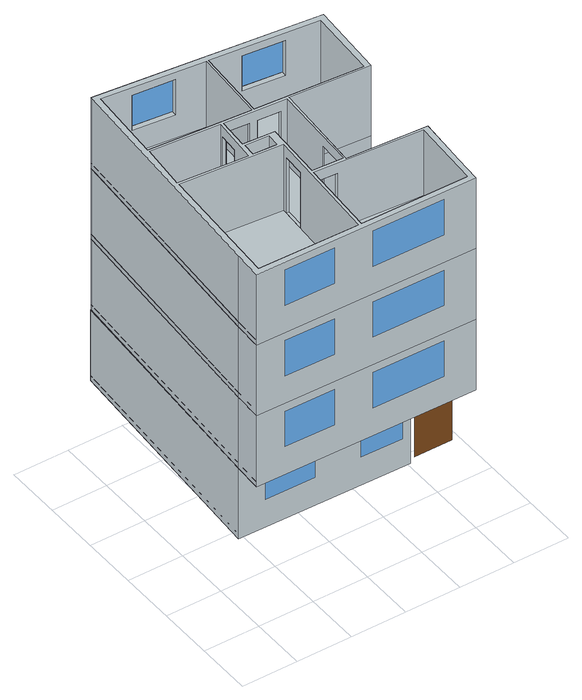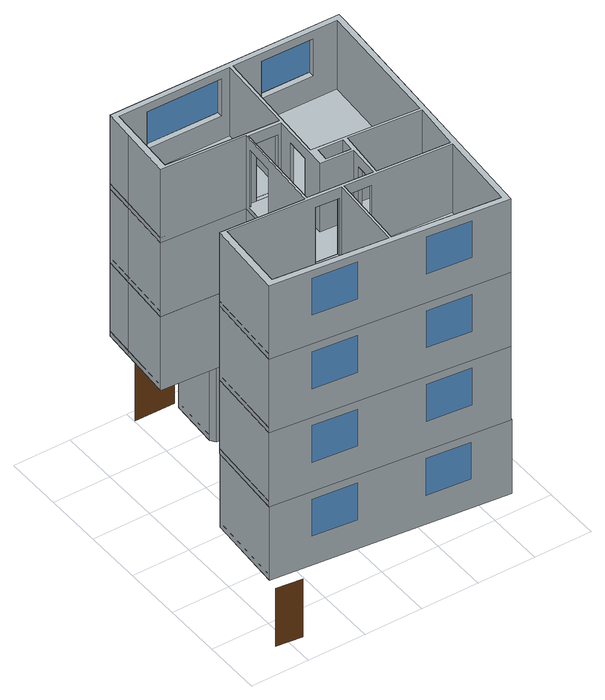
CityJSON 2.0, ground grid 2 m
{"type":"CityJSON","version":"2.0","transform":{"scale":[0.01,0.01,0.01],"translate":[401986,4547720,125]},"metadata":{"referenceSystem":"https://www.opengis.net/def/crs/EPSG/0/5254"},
"CityObjects":{
"object1":{"type":"GenericCityObject","attributes":{"name":"-1_-1_2_Bağımsız Bölüm","geometrySuitability":1001,"integrationState":1001,"independentSectionNumber":"2","takbisPropertyIdentityNumber":26124164,"maksIdentityNumber":2161349770,"maksNumaratajIdentityNumber":283035731,"maksIntegrationState":1001,"additionalNote":"-","independentSectionCardinalDirection":1001,"independentSectionUsage":1001,"partCount":7,"independentSectionPlanNetArea":-1,"independentSectionPlanGrossArea":-1,"independentSectionCalculatedArea":64.64,"class":"BagimsizBolum"},"geometry":[{"type":"MultiSurface","lod":"2","boundaries":[[[0,1,2,3,4,5,6,7,8,9]],[[10,11,12,13,14,15,16,17,18,19]],[[20,21,22,23,24,25,26,27,28,29],[30,31,32,33],[34,35,36,37],[38,39,40,41],[42,43,44,45,46,47],[48,49,50,51],[52,53,54,55],[56,57,58,59]],[[8,20,29,9]],[[7,21,20,8],[60,61,62,63],[64,65,66,67]],[[6,22,21,7]],[[5,23,22,6]],[[4,24,23,5]],[[3,25,24,4],[68,69,70,71]],[[2,26,25,3]],[[1,27,26,2]],[[0,28,27,1],[72,73,74,75],[76,77,78,79]],[[9,29,28,0]],[[80,32,33,81],[82,83,84,85]],[[86,31,32,80]],[[87,30,31,86],[88,89,90,91]],[[81,33,30,87]],[[92,36,37,93]],[[94,35,36,92],[95,96,97,98]],[[99,34,35,94]],[[93,37,34,99],[100,101,102,103]],[[104,40,41,105],[106,107,108,109]],[[110,39,40,104],[111,112,113,114]],[[115,38,39,110]],[[105,41,38,115]],[[116,46,47,117],[118,119,120,121]],[[122,45,46,116],[123,124,125,126]],[[127,44,45,122],[128,129,130,131],[132,133,134,135]],[[136,43,44,127],[137,138,139,140]],[[141,42,43,136]],[[117,47,42,141],[142,143,144,145]],[[146,50,51,147]],[[148,49,50,146],[149,150,151,152]],[[153,48,49,148]],[[147,51,48,153]],[[154,54,55,155]],[[156,53,54,154]],[[157,52,53,156]],[[155,55,52,157]],[[158,58,59,159],[160,161,162,163]],[[164,57,58,158]],[[165,56,57,164],[166,167,168,169]],[[159,59,56,165]],[[60,106,109,63]],[[61,107,106,60]],[[62,108,107,61]],[[63,109,108,62]],[[64,160,163,67]],[[65,161,160,64]],[[66,162,161,65]],[[67,163,162,66]],[[72,88,91,75]],[[73,89,88,72]],[[74,90,89,73]],[[75,91,90,74]],[[76,95,98,79]],[[77,96,95,76]],[[78,97,96,77]],[[79,98,97,78]],[[82,133,134,85]],[[83,132,133,82]],[[84,135,132,83]],[[85,134,135,84]],[[100,129,130,103]],[[101,128,129,100]],[[102,131,128,101]],[[103,130,131,102]],[[111,143,144,114]],[[112,142,143,111]],[[113,145,142,112]],[[114,144,145,113]],[[118,167,168,121]],[[119,166,167,118]],[[120,169,166,119]],[[121,168,169,120]],[[137,150,151,140]],[[138,149,150,137]],[[139,152,149,138]],[[140,151,152,139]]]}]},
"object2":{"type":"GenericCityObject","attributes":{"name":"-1_-1_3_Bağımsız Bölüm","geometrySuitability":1001,"integrationState":1001,"independentSectionNumber":"3","takbisPropertyIdentityNumber":26124165,"maksIdentityNumber":2161049784,"maksNumaratajIdentityNumber":283035731,"maksIntegrationState":1001,"additionalNote":"-","independentSectionCardinalDirection":1001,"independentSectionUsage":1001,"partCount":7,"independentSectionPlanNetArea":-1,"independentSectionPlanGrossArea":-1,"independentSectionCalculatedArea":64.64,"class":"BagimsizBolum"},"geometry":[{"type":"MultiSurface","lod":"2","boundaries":[[[28,27,26,25,24,23,22,21,20,29]],[[170,171,172,173,174,175,176,177,178,179]],[[180,181,182,183,184,185,186,187,188,189],[190,191,192,193],[194,195,196,197],[198,199,200,201],[202,203,204,205,206,207],[208,209,210,211],[212,213,214,215],[216,217,218,219]],[[20,180,189,29]],[[21,181,180,20],[220,221,222,223],[224,225,226,227]],[[22,182,181,21]],[[23,183,182,22]],[[24,184,183,23]],[[25,185,184,24],[228,229,230,231]],[[26,186,185,25]],[[27,187,186,26]],[[28,188,187,27],[232,233,234,235],[236,237,238,239]],[[29,189,188,28]],[[240,192,193,241],[242,243,244,245]],[[246,191,192,240]],[[247,190,191,246],[248,249,250,251]],[[241,193,190,247]],[[252,196,197,253]],[[254,195,196,252],[255,256,257,258]],[[259,194,195,254]],[[253,197,194,259],[260,261,262,263]],[[264,200,201,265],[266,267,268,269]],[[270,199,200,264],[271,272,273,274]],[[275,198,199,270]],[[265,201,198,275]],[[276,206,207,277],[278,279,280,281]],[[282,205,206,276],[283,284,285,286]],[[287,204,205,282],[288,289,290,291],[292,293,294,295]],[[296,203,204,287],[297,298,299,300]],[[301,202,203,296]],[[277,207,202,301],[302,303,304,305]],[[306,210,211,307]],[[308,209,210,306],[309,310,311,312]],[[313,208,209,308]],[[307,211,208,313]],[[314,214,215,315]],[[316,213,214,314]],[[317,212,213,316]],[[315,215,212,317]],[[318,218,219,319],[320,321,322,323]],[[324,217,218,318]],[[325,216,217,324],[326,327,328,329]],[[319,219,216,325]],[[220,266,269,223]],[[221,267,266,220]],[[222,268,267,221]],[[223,269,268,222]],[[224,320,323,227]],[[225,321,320,224]],[[226,322,321,225]],[[227,323,322,226]],[[232,248,251,235]],[[233,249,248,232]],[[234,250,249,233]],[[235,251,250,234]],[[236,255,258,239]],[[237,256,255,236]],[[238,257,256,237]],[[239,258,257,238]],[[242,293,294,245]],[[243,292,293,242]],[[244,295,292,243]],[[245,294,295,244]],[[260,289,290,263]],[[261,288,289,260]],[[262,291,288,261]],[[263,290,291,262]],[[271,303,304,274]],[[272,302,303,271]],[[273,305,302,272]],[[274,304,305,273]],[[278,327,328,281]],[[279,326,327,278]],[[280,329,326,279]],[[281,328,329,280]],[[297,310,311,300]],[[298,309,310,297]],[[299,312,309,298]],[[300,311,312,299]]]}]},
"object3":{"type":"GenericCityObject","attributes":{"name":"-1_-1_4_Bağımsız Bölüm","geometrySuitability":1001,"integrationState":1001,"independentSectionNumber":"4","takbisPropertyIdentityNumber":26124166,"maksIdentityNumber":2160749798,"maksNumaratajIdentityNumber":283035731,"maksIntegrationState":1001,"additionalNote":"-","independentSectionCardinalDirection":1001,"independentSectionUsage":1001,"partCount":7,"independentSectionPlanNetArea":-1,"independentSectionPlanGrossArea":-1,"independentSectionCalculatedArea":64.64,"class":"BagimsizBolum"},"geometry":[{"type":"MultiSurface","lod":"2","boundaries":[[[188,187,186,185,184,183,182,181,180,189]],[[330,331,332,333,334,335,336,337,338,339]],[[340,341,342,343,344,345,346,347,348,349],[350,351,352,353],[354,355,356,357],[358,359,360,361],[362,363,364,365,366,367],[368,369,370,371],[372,373,374,375],[376,377,378,379]],[[180,340,349,189]],[[181,341,340,180],[380,381,382,383],[384,385,386,387]],[[182,342,341,181]],[[183,343,342,182]],[[184,344,343,183]],[[185,345,344,184],[388,389,390,391]],[[186,346,345,185]],[[187,347,346,186]],[[188,348,347,187],[392,393,394,395],[396,397,398,399]],[[189,349,348,188]],[[400,352,353,401],[402,403,404,405]],[[406,351,352,400]],[[407,350,351,406],[408,409,410,411]],[[401,353,350,407]],[[412,356,357,413]],[[414,355,356,412],[415,416,417,418]],[[419,354,355,414]],[[413,357,354,419],[420,421,422,423]],[[424,360,361,425],[426,427,428,429]],[[430,359,360,424],[431,432,433,434]],[[435,358,359,430]],[[425,361,358,435]],[[436,366,367,437],[438,439,440,441]],[[442,365,366,436],[443,444,445,446]],[[447,364,365,442],[448,449,450,451],[452,453,454,455]],[[456,363,364,447],[457,458,459,460]],[[461,362,363,456]],[[437,367,362,461],[462,463,464,465]],[[466,370,371,467]],[[468,369,370,466],[469,470,471,472]],[[473,368,369,468]],[[467,371,368,473]],[[474,374,375,475]],[[476,373,374,474]],[[477,372,373,476]],[[475,375,372,477]],[[478,378,379,479],[480,481,482,483]],[[484,377,378,478]],[[485,376,377,484],[486,487,488,489]],[[479,379,376,485]],[[380,426,429,383]],[[381,427,426,380]],[[382,428,427,381]],[[383,429,428,382]],[[384,480,483,387]],[[385,481,480,384]],[[386,482,481,385]],[[387,483,482,386]],[[392,408,411,395]],[[393,409,408,392]],[[394,410,409,393]],[[395,411,410,394]],[[396,415,418,399]],[[397,416,415,396]],[[398,417,416,397]],[[399,418,417,398]],[[402,453,454,405]],[[403,452,453,402]],[[404,455,452,403]],[[405,454,455,404]],[[420,449,450,423]],[[421,448,449,420]],[[422,451,448,421]],[[423,450,451,422]],[[431,463,464,434]],[[432,462,463,431]],[[433,465,462,432]],[[434,464,465,433]],[[438,487,488,441]],[[439,486,487,438]],[[440,489,486,439]],[[441,488,489,440]],[[457,470,471,460]],[[458,469,470,457]],[[459,472,469,458]],[[460,471,472,459]]]}]},
"object4":{"type":"GenericCityObject","attributes":{"name":"-1_-1_1_Bağımsız Bölüm","geometrySuitability":1001,"integrationState":1001,"independentSectionNumber":"1","takbisPropertyIdentityNumber":26124163,"maksIdentityNumber":2307711693,"maksNumaratajIdentityNumber":283035731,"maksIntegrationState":1001,"additionalNote":"-","independentSectionCardinalDirection":1001,"independentSectionUsage":1001,"partCount":7,"independentSectionPlanNetArea":-1,"independentSectionPlanGrossArea":-1,"independentSectionCalculatedArea":53.4,"class":"BagimsizBolum"},"geometry":[{"type":"MultiSurface","lod":"2","boundaries":[[[490,491,492,493,494,495,496,497,498]],[[499,500,501,502,503,504,505,506,507]],[[508,509,510,511,512,513,514,515,516],[517,518,519,520],[521,522,523,524],[525,526,527,528],[529,530,531,532,533],[534,535,536,537,538,539],[540,541,542,543],[544,545,546,547]],[[497,508,516,498],[548,549,550,551],[552,553,554,555]],[[496,509,508,497]],[[495,510,509,496]],[[494,511,510,495]],[[493,512,511,494],[556,557,558,559]],[[492,513,512,493]],[[491,514,513,492]],[[490,515,514,491],[560,561,562,563],[564,565,566,567]],[[498,516,515,490]],[[568,519,520,569],[570,571,572,573]],[[574,518,519,568]],[[575,517,518,574],[576,577,578,579]],[[569,520,517,575]],[[580,523,524,581]],[[582,522,523,580],[583,584,585,586]],[[587,521,522,582]],[[581,524,521,587],[588,589,590,591]],[[592,527,528,593],[594,595,596,597]],[[598,526,527,592],[599,600,601,602]],[[603,525,526,598]],[[593,528,525,603]],[[604,532,533,605],[606,607,608,609]],[[610,531,532,604]],[[611,530,531,610]],[[612,529,530,611],[613,614,615,616]],[[605,533,529,612]],[[617,538,539,618],[619,620,621,622]],[[623,537,538,617],[624,625,626,627]],[[628,536,537,623],[629,630,631,632],[633,634,635,636]],[[637,535,536,628],[638,639,640,641]],[[642,534,535,637]],[[618,539,534,642],[643,644,645,646]],[[647,542,543,648]],[[649,541,542,647],[650,651,652,653]],[[654,540,541,649]],[[648,543,540,654]],[[655,546,547,656]],[[657,545,546,655]],[[658,544,545,657]],[[656,547,544,658]],[[548,606,609,551]],[[549,607,606,548]],[[550,608,607,549]],[[551,609,608,550]],[[552,594,597,555]],[[553,595,594,552]],[[554,596,595,553]],[[555,597,596,554]],[[560,583,586,563]],[[561,584,583,560]],[[562,585,584,561]],[[563,586,585,562]],[[564,576,579,567]],[[565,577,576,564]],[[566,578,577,565]],[[567,579,578,566]],[[570,630,631,573]],[[571,629,630,570]],[[572,632,629,571]],[[573,631,632,572]],[[588,634,635,591]],[[589,633,634,588]],[[590,636,633,589]],[[591,635,636,590]],[[599,644,645,602]],[[600,643,644,599]],[[601,646,643,600]],[[602,645,646,601]],[[613,620,621,616]],[[614,619,620,613]],[[615,622,619,614]],[[616,621,622,615]],[[638,651,652,641]],[[639,650,651,638]],[[640,653,650,639]],[[641,652,653,640]]]}]},
"building1":{"type":"Building","attributes":{"name":"Mimari Bina_25441739-A","takbisPropertyIdentityNumber":25441739,"maksIdentityNumber":-1,"maksIntegrationState":1002,"blockNumber":"2179","parcelNumber":"4","tenderRegistrationNumber":"2022127276","buildingType":1001,"geometrySuitability":1003,"additionalNote":"-","takbisNeighbourhoodReference":26875,"totalIndependentSectionCount":4,"elevatorCount":0,"roofProjectionArea":74.14,"buildingHeight":11.4,"architecturalProjectConfirmationDate":"2007-12-07","class":"MimariBina","storeysAboveGround":4,"storeysBelowGround":1},"geometry":[{"type":"MultiSurface","lod":"3","boundaries":[[[659,660,661,662]],[[663,664,665,666]],[[548,549,550,551]],[[552,553,554,555]],[[560,561,562,563]],[[564,565,566,567]],[[60,61,62,63]],[[64,65,66,67]],[[72,73,74,75]],[[76,77,78,79]],[[220,221,222,223]],[[224,225,226,227]],[[232,233,234,235]],[[236,237,238,239]],[[380,381,382,383]],[[384,385,386,387]],[[392,393,394,395]],[[396,397,398,399]]],"semantics":{"surfaces":[{"type":"Door"},{"type":"Window"}],"values":[0,0,1,1,1,1,1,1,1,1,1,1,1,1,1,1,1,1]}}]}
},
"vertices":[
[68,977,558],[864,892,558],[845,615,558],[557,635,558],[534,304,558],[823,286,558],[810,105,558],[803,4,558],[2,16,558],[8,118,558],[2,16,578],[803,4,578],[810,105,578],[823,286,578],[534,304,578],[557,635,578],[845,615,578],[864,892,578],[68,977,578],[8,118,578],[2,16,838],[803,4,838],[810,105,838],[823,286,838],[534,304,838],[557,635,838],[845,615,838],[864,892,838],[68,977,838],[8,118,838],[87,956,838],[449,916,838],[431,651,838],[67,679,838],[439,651,838],[457,916,838],[841,874,838],[824,623,838],[52,494,838],[417,464,838],[387,29,838],[24,36,838],[431,530,838],[318,538,838],[325,650,838],[548,632,838],[529,310,838],[418,317,838],[67,670,838],[315,651,838],[300,483,838],[52,504,838],[404,522,838],[400,476,838],[316,482,838],[320,529,838],[416,306,838],[802,278,838],[786,24,838],[398,29,838],[106,14,808],[286,11,808],[286,11,668],[106,14,668],[427,9,808],[687,6,808],[687,6,668],[427,9,668],[536,327,578],[536,327,798],[542,427,798],[542,427,578],[346,947,808],[197,963,808],[197,963,668],[346,947,668],[723,907,808],[573,923,808],[573,923,668],[723,907,668],[431,651,578],[67,679,578],[338,658,798],[418,652,798],[418,652,579],[338,658,579],[449,916,578],[87,956,578],[345,928,808],[195,944,808],[195,944,668],[345,928,668],[841,874,578],[824,623,578],[457,916,578],[721,887,808],[572,904,808],[572,904,668],[721,887,668],[439,651,578],[446,651,798],[527,645,798],[527,645,579],[446,651,579],[387,29,578],[24,36,578],[107,34,808],[287,31,808],[287,31,668],[107,34,668],[417,464,578],[411,368,798],[416,448,798],[416,448,579],[411,368,579],[52,494,578],[529,310,578],[418,317,578],[430,317,798],[501,312,798],[501,312,579],[430,317,579],[548,632,578],[530,328,798],[536,427,798],[536,427,579],[530,328,579],[325,650,578],[526,634,798],[445,640,798],[445,640,579],[526,634,579],[417,643,798],[337,649,798],[337,649,579],[417,643,579],[318,538,578],[325,637,798],[320,568,798],[320,568,579],[325,637,579],[431,530,578],[426,448,798],[421,367,798],[421,367,579],[426,448,579],[300,483,578],[52,504,578],[315,651,578],[308,568,798],[314,638,798],[314,638,579],[308,568,579],[67,670,578],[316,482,578],[320,529,578],[400,476,578],[404,522,578],[786,24,578],[398,29,578],[427,28,808],[687,25,808],[687,25,668],[427,28,668],[802,278,578],[416,306,578],[501,300,798],[429,305,798],[429,305,579],[501,300,579],
[2,16,858],[803,4,858],[810,105,858],[823,286,858],[534,304,858],[557,635,858],[845,615,858],[864,892,858],[68,977,858],[8,118,858],[2,16,1118],[803,4,1118],[810,105,1118],[823,286,1118],[534,304,1118],[557,635,1118],[845,615,1118],[864,892,1118],[68,977,1118],[8,118,1118],[87,956,1118],[449,916,1118],[431,651,1118],[67,679,1118],[439,651,1118],[457,916,1118],[841,874,1118],[824,623,1118],[52,494,1118],[417,464,1118],[387,29,1118],[24,36,1118],[431,530,1118],[318,538,1118],[325,650,1118],[548,632,1118],[529,310,1118],[418,317,1118],[67,670,1118],[315,651,1118],[300,483,1118],[52,504,1118],[404,522,1118],[400,476,1118],[316,482,1118],[320,529,1118],[416,306,1118],[802,278,1118],[786,24,1118],[398,29,1118],[106,14,1088],[286,11,1088],[286,11,948],[106,14,948],[427,9,1088],[687,6,1088],[687,6,948],[427,9,948],[536,327,858],[536,327,1078],[542,427,1078],[542,427,858],[346,947,1088],[197,963,1088],[197,963,948],[346,947,948],[723,907,1088],[573,923,1088],[573,923,948],[723,907,948],[431,651,858],[67,679,858],[338,658,1078],[418,652,1078],[418,652,859],[338,658,859],[449,916,858],[87,956,858],[345,928,1088],[195,944,1088],[195,944,948],[345,928,948],[841,874,858],[824,623,858],[457,916,858],[721,887,1088],[572,904,1088],[572,904,948],[721,887,948],[439,651,858],[446,651,1078],[527,645,1078],[527,645,859],[446,651,859],[387,29,858],[24,36,858],[107,34,1088],[287,31,1088],[287,31,948],[107,34,948],[417,464,858],[411,368,1078],[416,448,1078],[416,448,859],[411,368,859],[52,494,858],[529,310,858],[418,317,858],[430,317,1078],[501,312,1078],[501,312,859],[430,317,859],[548,632,858],[530,328,1078],[536,427,1078],[536,427,859],[530,328,859],[325,650,858],[526,634,1078],[445,640,1078],[445,640,859],[526,634,859],[417,643,1078],[337,649,1078],[337,649,859],[417,643,859],[318,538,858],[325,637,1078],[320,568,1078],[320,568,859],[325,637,859],[431,530,858],[426,448,1078],[421,367,1078],[421,367,859],[426,448,859],[300,483,858],[52,504,858],[315,651,858],[308,568,1078],[314,638,1078],[314,638,859],[308,568,859],[67,670,858],[316,482,858],[320,529,858],[400,476,858],[404,522,858],[786,24,858],[398,29,858],[427,28,1088],[687,25,1088],[687,25,948],[427,28,948],[802,278,858],[416,306,858],[501,300,1078],[429,305,1078],[429,305,859],[501,300,859],
[2,16,1138],[803,4,1138],[810,105,1138],[823,286,1138],[534,304,1138],[557,635,1138],[845,615,1138],[864,892,1138],[68,977,1138],[8,118,1138],[2,16,1398],[803,4,1398],[810,105,1398],[823,286,1398],[534,304,1398],[557,635,1398],[845,615,1398],[864,892,1398],[68,977,1398],[8,118,1398],[87,956,1398],[449,916,1398],[431,651,1398],[67,679,1398],[439,651,1398],[457,916,1398],[841,874,1398],[824,623,1398],[52,494,1398],[417,464,1398],[387,29,1398],[24,36,1398],[431,530,1398],[318,538,1398],[325,650,1398],[548,632,1398],[529,310,1398],[418,317,1398],[67,670,1398],[315,651,1398],[300,483,1398],[52,504,1398],[404,522,1398],[400,476,1398],[316,482,1398],[320,529,1398],[416,306,1398],[802,278,1398],[786,24,1398],[398,29,1398],[106,14,1368],[286,11,1368],[286,11,1228],[106,14,1228],[427,9,1368],[687,6,1368],[687,6,1228],[427,9,1228],[536,327,1138],[536,327,1358],[542,427,1358],[542,427,1138],[346,947,1368],[197,963,1368],[197,963,1228],[346,947,1228],[723,907,1368],[573,923,1368],[573,923,1228],[723,907,1228],[431,651,1138],[67,679,1138],[338,658,1358],[418,652,1358],[418,652,1139],[338,658,1139],[449,916,1138],[87,956,1138],[345,928,1368],[195,944,1368],[195,944,1228],[345,928,1228],[841,874,1138],[824,623,1138],[457,916,1138],[721,887,1368],[572,904,1368],[572,904,1228],[721,887,1228],[439,651,1138],[446,651,1358],[527,645,1358],[527,645,1139],[446,651,1139],[387,29,1138],[24,36,1138],[107,34,1368],[287,31,1368],[287,31,1228],[107,34,1228],[417,464,1138],[411,368,1358],[416,448,1358],[416,448,1139],[411,368,1139],[52,494,1138],[529,310,1138],[418,317,1138],[430,317,1358],[501,312,1358],[501,312,1139],[430,317,1139],[548,632,1138],[530,328,1358],[536,427,1358],[536,427,1139],[530,328,1139],[325,650,1138],[526,634,1358],[445,640,1358],[445,640,1139],[526,634,1139],[417,643,1358],[337,649,1358],[337,649,1139],[417,643,1139],[318,538,1138],[325,637,1358],[320,568,1358],[320,568,1139],[325,637,1139],[431,530,1138],[426,448,1358],[421,367,1358],[421,367,1139],[426,448,1139],[300,483,1138],[52,504,1138],[315,651,1138],[308,568,1358],[314,638,1358],[314,638,1139],[308,568,1139],[67,670,1138],[316,482,1138],[320,529,1138],[400,476,1138],[404,522,1138],[786,24,1138],[398,29,1138],[427,28,1368],[687,25,1368],[687,25,1228],[427,28,1228],[802,278,1138],[416,306,1138],[501,300,1358],[429,305,1358],[429,305,1139],[501,300,1139],
[66,977,278],[863,892,278],[844,615,278],[559,635,278],[538,305,278],[633,298,278],[646,281,278],[635,108,278],[7,118,278],[635,108,298],[646,281,298],[633,298,298],[538,305,298],[559,635,298],[844,615,298],[863,892,298],[66,977,298],[7,118,298],[635,108,558],[646,281,558],[633,298,558],[538,305,558],[559,635,558],[844,615,558],[863,892,558],[66,977,558],[7,118,558],[86,956,558],[448,916,558],[430,651,558],[66,679,558],[438,652,558],[456,916,558],[840,875,558],[822,623,558],[51,494,558],[416,464,558],[393,130,558],[25,136,558],[415,306,558],[631,292,558],[639,281,558],[628,129,558],[404,130,558],[430,530,558],[316,538,558],[324,650,558],[551,632,558],[532,310,558],[416,318,558],[65,670,558],[314,651,558],[299,483,558],[51,504,558],[403,523,558],[399,476,558],[315,482,558],[318,529,558],[455,111,528],[605,108,528],[605,108,388],[455,111,388],[106,117,528],[286,114,528],[286,114,388],[106,117,388],[539,328,298],[539,328,518],[546,428,518],[546,428,298],[723,907,528],[573,923,528],[573,923,388],[723,907,388],[349,947,528],[200,963,528],[200,963,388],[349,947,388],[430,651,298],[66,679,298],[337,658,518],[414,652,518],[414,652,299],[337,658,299],[448,916,298],[86,956,298],[348,927,528],[199,944,528],[199,944,388],[348,927,388],[840,875,298],[822,623,298],[456,916,298],[721,887,528],[572,904,528],[572,904,388],[721,887,388],[438,652,298],[446,651,518],[527,645,518],[527,645,299],[446,651,299],[393,130,298],[25,136,298],[106,135,528],[286,132,528],[286,132,388],[106,135,388],[416,464,298],[409,369,518],[415,445,518],[415,445,299],[409,369,299],[51,494,298],[628,129,298],[404,130,298],[457,129,528],[607,129,528],[607,129,388],[457,129,388],[639,281,298],[631,292,298],[415,306,298],[499,301,518],[433,305,518],[433,305,299],[499,301,299],[532,310,298],[416,318,298],[434,316,518],[500,312,518],[500,312,299],[434,316,299],[551,632,298],[533,329,518],[539,429,518],[539,429,299],[533,329,299],[324,650,298],[413,643,518],[337,649,518],[337,649,299],[413,643,299],[526,634,518],[445,640,518],[445,640,299],[526,634,299],[316,538,298],[323,637,518],[318,567,518],[318,567,299],[323,637,299],[430,530,298],[424,444,518],[420,369,518],[420,369,299],[424,444,299],[299,483,298],[51,504,298],[314,651,298],[306,568,518],[312,638,518],[312,638,299],[306,568,299],[65,670,298],[315,482,298],[318,529,298],[399,476,298],[403,523,298],
[843,894,238],[753,904,238],[753,904,18],[843,894,18],[648,107,518],[786,105,518],[786,105,298],[648,107,298]
]}
